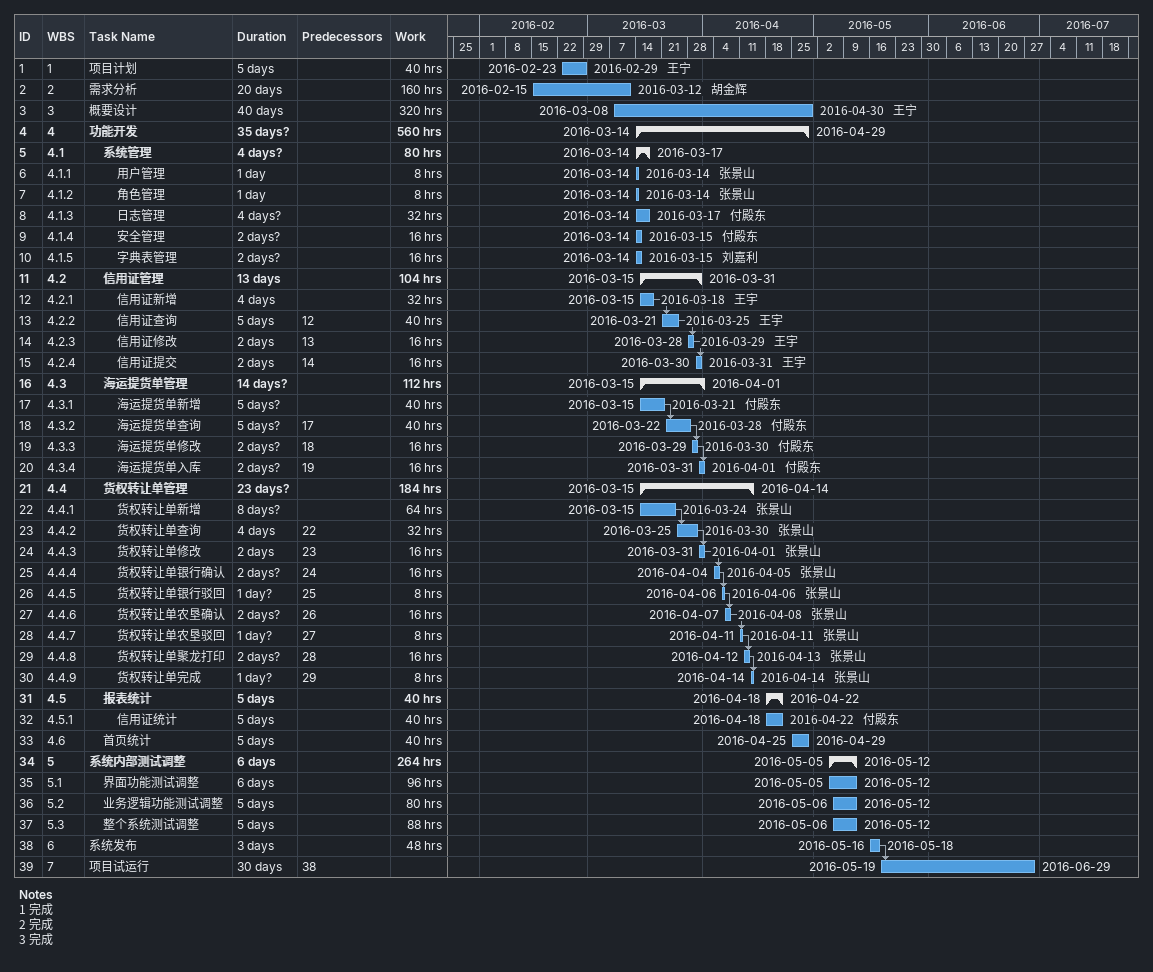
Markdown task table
| ID | WBS | Task | Duration | Start | Finish | Predecessors | Resources | Work (h) |
|---|---|---|---|---|---|---|---|---|
| 1 | 1 | 项目计划 | 5d | 2016-02-23 | 2016-02-29 |  | 王宁 | 40 |
| 2 | 2 | 需求分析 | 20d | 2016-02-15 | 2016-03-12 |  | 胡金辉 | 160 |
| 3 | 3 | 概要设计 | 40d | 2016-03-08 | 2016-04-30 |  | 王宁 | 320 |
| 4 | 4 | **功能开发** | 35d? | 2016-03-14 | 2016-04-29 |  |  | 560 |
| 5 | 4.1 | **系统管理** | 4d? | 2016-03-14 | 2016-03-17 |  |  | 80 |
| 6 | 4.1.1 | 用户管理 | 1d | 2016-03-14 | 2016-03-14 |  | 张景山 | 8 |
| 7 | 4.1.2 | 角色管理 | 1d | 2016-03-14 | 2016-03-14 |  | 张景山 | 8 |
| 8 | 4.1.3 | 日志管理 | 4d? | 2016-03-14 | 2016-03-17 |  | 付殿东 | 32 |
| 9 | 4.1.4 | 安全管理 | 2d? | 2016-03-14 | 2016-03-15 |  | 付殿东 | 16 |
| 10 | 4.1.5 | 字典表管理 | 2d? | 2016-03-14 | 2016-03-15 |  | 刘嘉利 | 16 |
| 11 | 4.2 | **信用证管理** | 13d | 2016-03-15 | 2016-03-31 |  |  | 104 |
| 12 | 4.2.1 | 信用证新增 | 4d | 2016-03-15 | 2016-03-18 |  | 王宇 | 32 |
| 13 | 4.2.2 | 信用证查询 | 5d | 2016-03-21 | 2016-03-25 | 12 | 王宇 | 40 |
| 14 | 4.2.3 | 信用证修改 | 2d | 2016-03-28 | 2016-03-29 | 13 | 王宇 | 16 |
| 15 | 4.2.4 | 信用证提交 | 2d | 2016-03-30 | 2016-03-31 | 14 | 王宇 | 16 |
| 16 | 4.3 | **海运提货单管理** | 14d? | 2016-03-15 | 2016-04-01 |  |  | 112 |
| 17 | 4.3.1 | 海运提货单新增 | 5d? | 2016-03-15 | 2016-03-21 |  | 付殿东 | 40 |
| 18 | 4.3.2 | 海运提货单查询 | 5d? | 2016-03-22 | 2016-03-28 | 17 | 付殿东 | 40 |
| 19 | 4.3.3 | 海运提货单修改 | 2d? | 2016-03-29 | 2016-03-30 | 18 | 付殿东 | 16 |
| 20 | 4.3.4 | 海运提货单入库 | 2d? | 2016-03-31 | 2016-04-01 | 19 | 付殿东 | 16 |
| 21 | 4.4 | **货权转让单管理** | 23d? | 2016-03-15 | 2016-04-14 |  |  | 184 |
| 22 | 4.4.1 | 货权转让单新增 | 8d? | 2016-03-15 | 2016-03-24 |  | 张景山 | 64 |
| 23 | 4.4.2 | 货权转让单查询 | 4d | 2016-03-25 | 2016-03-30 | 22 | 张景山 | 32 |
| 24 | 4.4.3 | 货权转让单修改 | 2d | 2016-03-31 | 2016-04-01 | 23 | 张景山 | 16 |
| 25 | 4.4.4 | 货权转让单银行确认 | 2d? | 2016-04-04 | 2016-04-05 | 24 | 张景山 | 16 |
| 26 | 4.4.5 | 货权转让单银行驳回 | 1d? | 2016-04-06 | 2016-04-06 | 25 | 张景山 | 8 |
| 27 | 4.4.6 | 货权转让单农垦确认 | 2d? | 2016-04-07 | 2016-04-08 | 26 | 张景山 | 16 |
| 28 | 4.4.7 | 货权转让单农垦驳回 | 1d? | 2016-04-11 | 2016-04-11 | 27 | 张景山 | 8 |
| 29 | 4.4.8 | 货权转让单聚龙打印 | 2d? | 2016-04-12 | 2016-04-13 | 28 | 张景山 | 16 |
| 30 | 4.4.9 | 货权转让单完成 | 1d? | 2016-04-14 | 2016-04-14 | 29 | 张景山 | 8 |
| 31 | 4.5 | **报表统计** | 5d | 2016-04-18 | 2016-04-22 |  |  | 40 |
| 32 | 4.5.1 | 信用证统计 | 5d | 2016-04-18 | 2016-04-22 |  | 付殿东 | 40 |
| 33 | 4.6 | 首页统计 | 5d | 2016-04-25 | 2016-04-29 |  |  | 40 |
| 34 | 5 | **系统内部测试调整** | 6d | 2016-05-05 | 2016-05-12 |  |  | 264 |
| 35 | 5.1 | 界面功能测试调整 | 6d | 2016-05-05 | 2016-05-12 |  |  | 96 |
| 36 | 5.2 | 业务逻辑功能测试调整 | 5d | 2016-05-06 | 2016-05-12 |  |  | 80 |
| 37 | 5.3 | 整个系统测试调整 | 5d | 2016-05-06 | 2016-05-12 |  |  | 88 |
| 38 | 6 | 系统发布 | 3d | 2016-05-16 | 2016-05-18 |  |  | 48 |
| 39 | 7 | 项目试运行 | 30d | 2016-05-19 | 2016-06-29 | 38 |  |  |

Notes
- 1: 完成
- 2: 完成
- 3: 完成
